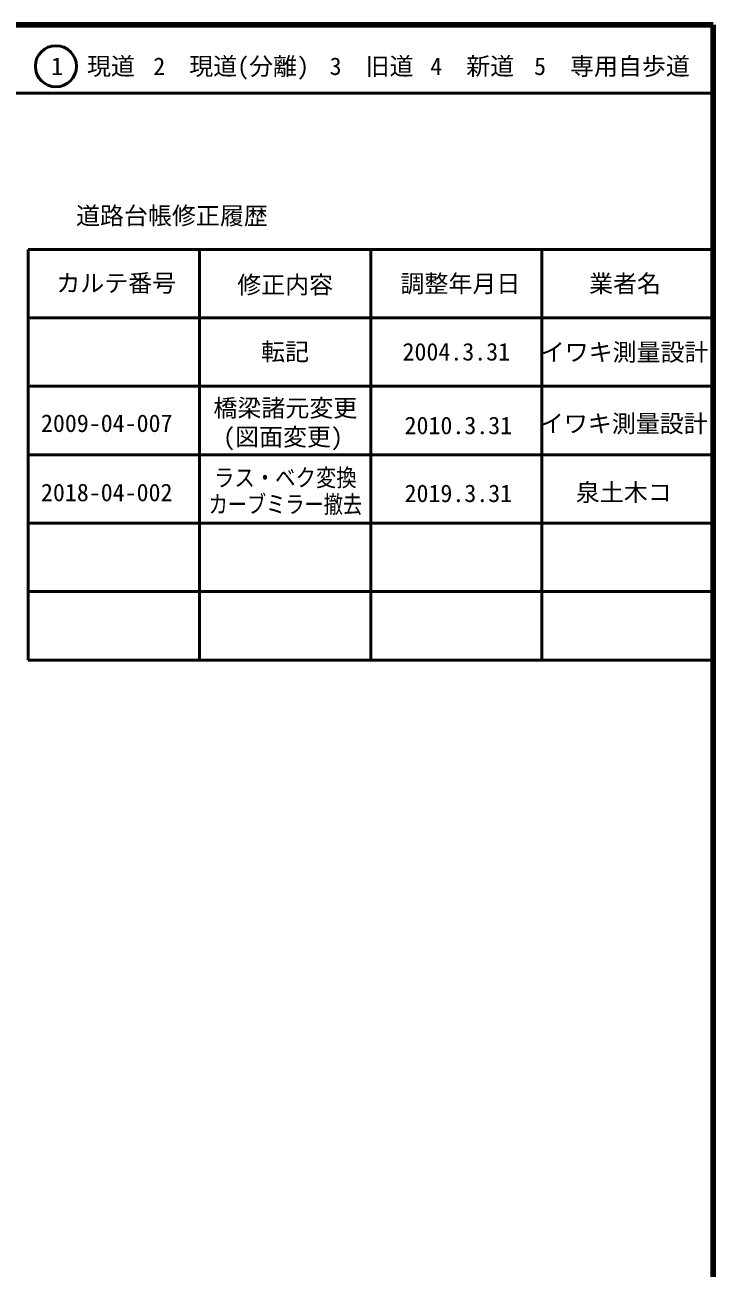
# Model space of a CAD drawing. Units: millimetres on the paper, enlarged 1000 times. Extents: x 40000 to 680000, y 20000 to 380000.
# Drawn here: x 579500 to 680000, y 198357 to 380000 of the extents above; entities that cross this region are included whole.
import ezdxf
from ezdxf.enums import TextEntityAlignment as Align

# ---------------------------------------------------------------- set-up
doc = ezdxf.new("R2010")
doc.units = ezdxf.units.MM
doc.header["$LTSCALE"] = 1000
for name, color, linetype, lineweight in [('M-TTL', 2, 'Continuous', 140), ('M-TTL-FRAM', 2, 'Continuous', 50), ('M-TTL-LINE', 7, 'Continuous', 50)]:
    doc.layers.add(name, color=color, linetype=linetype, lineweight=lineweight)
doc.layers.add('M-TTL-TXT', color=7, linetype='Continuous')
doc.styles.add('ＭＳ ゴシック', font='')
doc.styles.get('ＭＳ ゴシック').set_extended_font_data('MS Gothic')

msp = doc.modelspace()

# ---------------------------------------------------------------- linework, layer by layer
at = {"layer": 'M-TTL'}
for p, q in [((680000, 380000), (40000, 380000)), ((680000, 20000), (680000, 380000))]:
    msp.add_line(p, q, dxfattribs=at)
at = {"layer": 'M-TTL-FRAM'}
for p, q in [((580000, 347197), (580000, 287197)), ((580000, 347197), (680000, 347197)), ((580000, 287197), (680000, 287197))]:
    msp.add_line(p, q, dxfattribs=at)
at = {"layer": 'M-TTL-LINE'}
for p, q in [((40000, 370000), (680000, 370000)), ((605000, 347197), (605000, 287197)), ((630000, 347197), (630000, 287197)), ((655000, 347197), (655000, 287197)), ((580000, 337197), (680000, 337197)), ((580000, 327197), (680000, 327197)), ((580000, 317197), (680000, 317197)), ((580000, 307197), (680000, 307197)), ((580000, 297197), (680000, 297197))]:
    msp.add_line(p, q, dxfattribs=at)
msp.add_circle((584031, 373958), 3000, dxfattribs=at)

# ---------------------------------------------------------------- texts
at = {"layer": 'M-TTL-TXT', "style": 'ＭＳ ゴシック'}
for s, p in [('1\u3000現道', (589448, 373958)), ('2\u3000現道(分離)', (609619, 373958)), ('3\u3000旧道', (630121, 373958)), ('4\u3000新道', (644824, 373958)), ('5\u3000専用自歩道', (665228, 373958)), ('道路台帳修正履歴', (600968, 352113)), ('カルテ番号', (592839, 342277)), ('修正内容', (617509, 342023)), ('調整年月日', (643089, 342197)), ('業者名', (667134, 342197)), ('転記', (617500, 332245)), ('2004.3.31', (642500, 332245)), ('イワキ測量設計', (667077, 332189)), ('橋梁諸元変更', (617537, 324027)), ('イワキ測量設計', (666957, 321753)), ('2009-04-007', (591452, 321802)), ('2010.3.31', (642799, 321482)), ('(図面変更)', (617192, 319806)), ('2018-04-002', (591452, 311683)), ('2019.3.31', (642799, 311562)), ('泉土木コ', (666957, 311697))]:
    msp.add_text(s, height=2566, dxfattribs=at).set_placement(p, align=Align.MIDDLE_CENTER)
for s, width, p in [('ラス・ベク変換', 0.85, (617537, 313856)), ('カーブミラー撤去', 0.8, (617537, 309968))]:
    msp.add_text(s, height=2566, dxfattribs=dict(at, width=width)).set_placement(p, align=Align.MIDDLE_CENTER)

doc.saveas('drawing.dxf')
